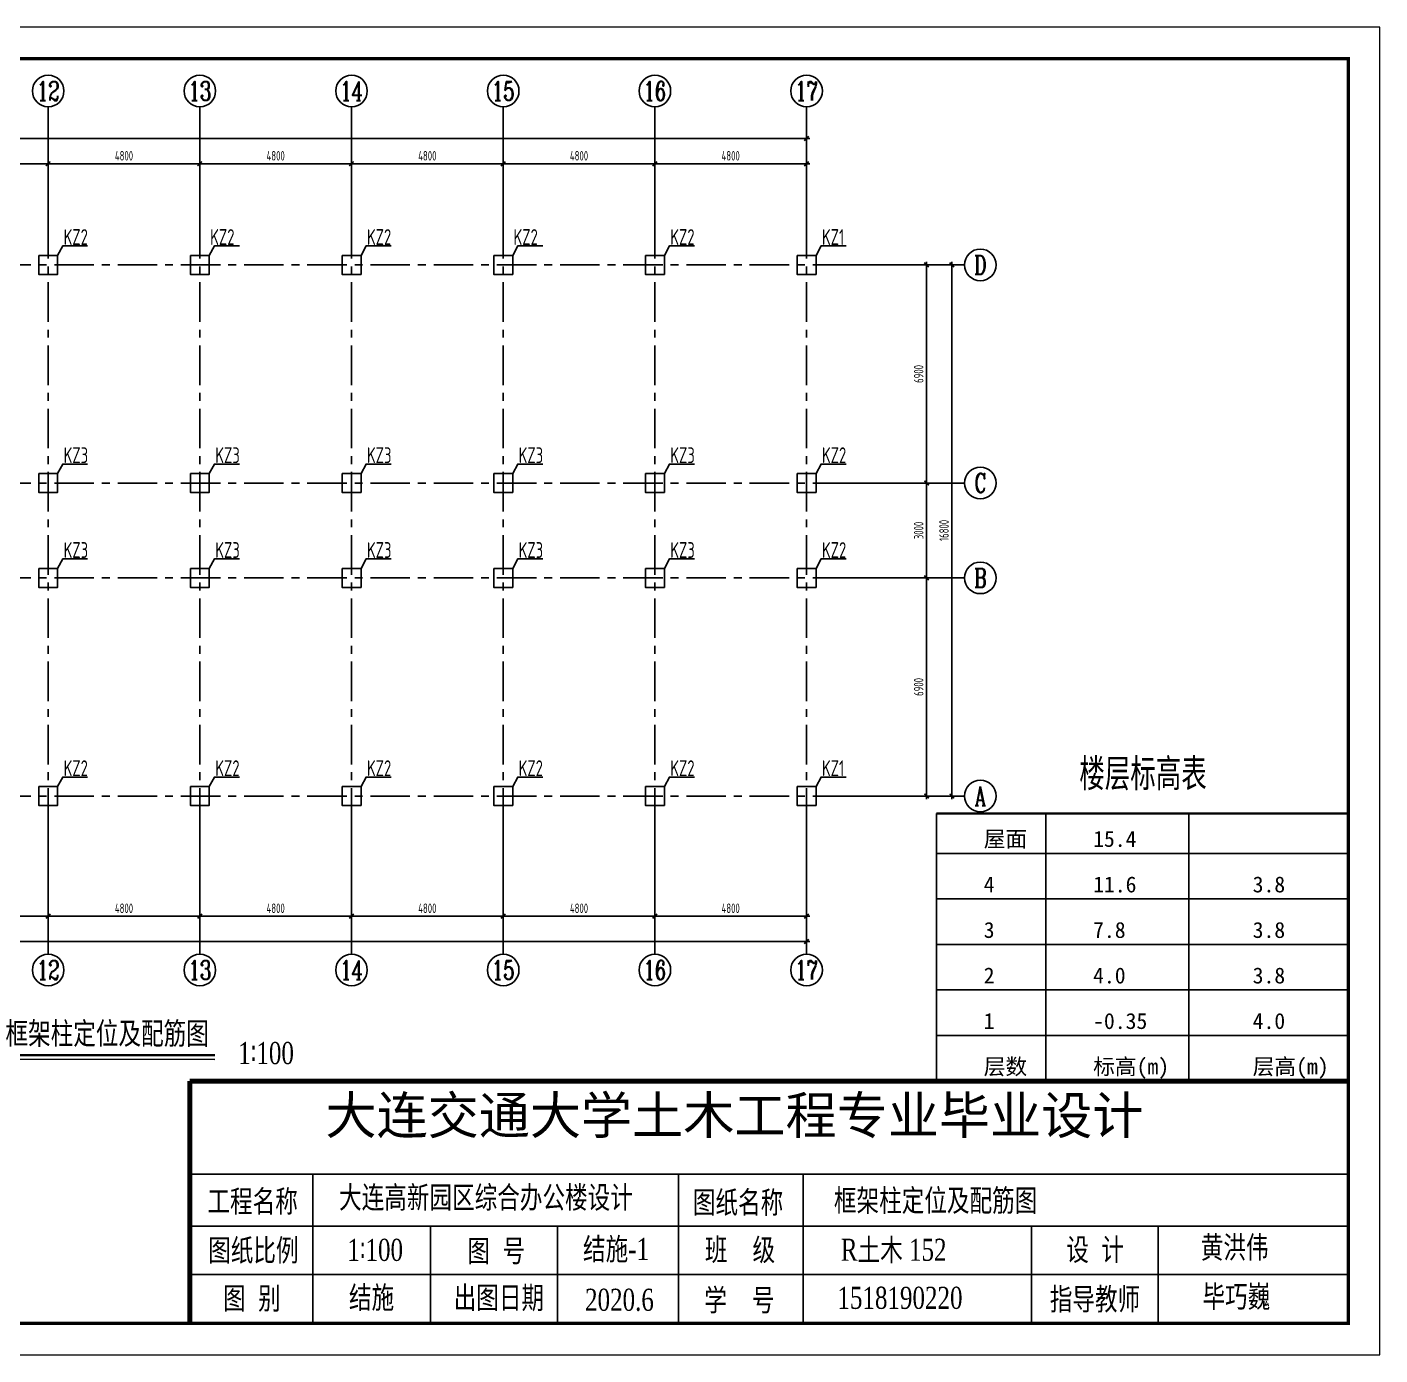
# Model space of a CAD drawing. Extents: x 50245 to 535158, y -325728 to -122983.
# Drawn here: x 111530 to 154345, y -164983 to -122983 of the extents above; entities that cross this region are included whole.
import ezdxf
from ezdxf.enums import TextEntityAlignment as Align

# ---------------------------------------------------------------- set-up
doc = ezdxf.new("R2010")
doc.units = 0
doc.header["$LTSCALE"] = 1000
doc.linetypes.add('CENTER', pattern=[2, 1.25, -0.25, 0.25, -0.25])
doc.layers.get('0').update_dxf_attribs({"linetype": 'CONTINUOUS'})
doc.layers.get('Defpoints').update_dxf_attribs({"linetype": 'CONTINUOUS'})
for name, color, linetype in [('1', 7, 'CONTINUOUS'), ('AXIS', 253, 'CENTER'), ('AXIS_DIM', 3, 'CONTINUOUS'), ('AXIS_NUM', 7, 'CONTINUOUS'), ('COLU', 7, 'CONTINUOUS'), ('COLU_TEXT_YW', 7, 'CONTINUOUS'), ('DIM_SYMB', 3, 'CONTINUOUS'), ('PUB_TEXT', 7, 'CONTINUOUS'), ('图层1', 7, 'CONTINUOUS'), ('图框', 7, 'CONTINUOUS')]:
    doc.layers.add(name, color=color, linetype=linetype)
doc.layers.add('PUB_TITLE', color=7, linetype='CONTINUOUS', lineweight=0)
doc.styles.add('_HZTXT', font='txt.shx', dxfattribs={"width": 0.8, "bigfont": 'HZTXT.shx'})
doc.styles.add('HZ', font='txt', dxfattribs={"bigfont": 'hztxt'})
doc.styles.add('TSSD_Axis', font='complex.shx', dxfattribs={"width": 0.7, "bigfont": 'hztxt.shx'})
doc.styles.add('TSSD_Dimension', font='tssdeng.shx', dxfattribs={"width": 0.7, "bigfont": 'hztxt.shx'})
doc.styles.add('TSSD_Label', font='tssdeng.shx', dxfattribs={"width": 0.7, "bigfont": 'hztxt.shx'})
doc.styles.add('图签', font='times.ttf', dxfattribs={"width": 0.75})
doc.dimstyles.new('TSSD_100_100', dxfattribs={"dimtxt": 300, "dimasz": 100, "dimexe": 100, "dimexo": 250, "dimgap": 100, "dimtad": 1, "dimdec": 0, "dimzin": 0, "dimdsep": 46, "dimtxsty": 'TSSD_Dimension', "dimblk": 'ARCHTICK', "dimblk1": 'ARCHTICK', "dimblk2": 'ARCHTICK', "dimcen": 0, "dimdle": 100, "dimclrt": 7, "dimadec": 0, "dimazin": 0, "dimtfac": 1, "dimtdec": 0, "dimtix": 1, "dimtmove": 2, "dimatfit": 3, "dimfxl": 1, "dimtolj": 1, "dimtzin": 0, "dimarcsym": 0})

# ---------------------------------------------------------------- blocks, each defined once
blk = doc.blocks.new('_ArchTick')
at = {"color": 0, "linetype": 'ByBlock', "const_width": 0.5}
blk.add_lwpolyline([(-0.71, -0.71), (0.71, 0.71)], dxfattribs=at)
blk = doc.blocks.new('*D13')
at = {"layer": 'AXIS_DIM', "color": 0, "lineweight": -2, "transparency": 16777216}
for p, q in [((107398, -148555), (107398, -151205)), ((112198, -148555), (112198, -151205)), ((107298, -151105), (112298, -151105))]:
    blk.add_line(p, q, dxfattribs=at)
at = {"layer": 'Defpoints', "color": 0, "transparency": 16777216}
for p in [(107398, -148305), (112198, -148305), (112198, -151105)]:
    blk.add_point(p, dxfattribs=at)
at = {"layer": 'AXIS_DIM', "color": 0, "lineweight": -2, "transparency": 16777216, "xscale": 100, "yscale": 100, "zscale": 100, "rotation": 180}
blk.add_blockref('_ArchTick', (107398, -151105), dxfattribs=at)
at = {"layer": 'AXIS_DIM', "color": 0, "lineweight": -2, "transparency": 16777216, "xscale": 100, "yscale": 100, "zscale": 100}
blk.add_blockref('_ArchTick', (112198, -151105), dxfattribs=at)
at = {"layer": 'AXIS_DIM', "color": 7, "transparency": 16777216, "insert": (109798, -150855), "char_height": 300, "attachment_point": 5, "style": 'TSSD_Dimension'}
blk.add_mtext('\\A1;4800', dxfattribs=at)
blk = doc.blocks.new('*D14')
at = {"layer": 'AXIS_DIM', "color": 0, "lineweight": -2, "transparency": 16777216}
for p, q in [((112198, -148555), (112198, -151205)), ((116998, -148555), (116998, -151205)), ((112098, -151105), (117098, -151105))]:
    blk.add_line(p, q, dxfattribs=at)
at = {"layer": 'Defpoints', "color": 0, "transparency": 16777216}
for p in [(112198, -148305), (116998, -148305), (116998, -151105)]:
    blk.add_point(p, dxfattribs=at)
at = {"layer": 'AXIS_DIM', "color": 0, "lineweight": -2, "transparency": 16777216, "xscale": 100, "yscale": 100, "zscale": 100, "rotation": 180}
blk.add_blockref('_ArchTick', (112198, -151105), dxfattribs=at)
at = {"layer": 'AXIS_DIM', "color": 0, "lineweight": -2, "transparency": 16777216, "xscale": 100, "yscale": 100, "zscale": 100}
blk.add_blockref('_ArchTick', (116998, -151105), dxfattribs=at)
at = {"layer": 'AXIS_DIM', "color": 7, "transparency": 16777216, "insert": (114598, -150855), "char_height": 300, "attachment_point": 5, "style": 'TSSD_Dimension'}
blk.add_mtext('\\A1;4800', dxfattribs=at)
blk = doc.blocks.new('*D15')
at = {"layer": 'AXIS_DIM', "color": 0, "lineweight": -2, "transparency": 16777216}
for p, q in [((116998, -148555), (116998, -151205)), ((121798, -148555), (121798, -151205)), ((116898, -151105), (121898, -151105))]:
    blk.add_line(p, q, dxfattribs=at)
at = {"layer": 'Defpoints', "color": 0, "transparency": 16777216}
for p in [(116998, -148305), (121798, -148305), (121798, -151105)]:
    blk.add_point(p, dxfattribs=at)
at = {"layer": 'AXIS_DIM', "color": 0, "lineweight": -2, "transparency": 16777216, "xscale": 100, "yscale": 100, "zscale": 100, "rotation": 180}
blk.add_blockref('_ArchTick', (116998, -151105), dxfattribs=at)
at = {"layer": 'AXIS_DIM', "color": 0, "lineweight": -2, "transparency": 16777216, "xscale": 100, "yscale": 100, "zscale": 100}
blk.add_blockref('_ArchTick', (121798, -151105), dxfattribs=at)
at = {"layer": 'AXIS_DIM', "color": 7, "transparency": 16777216, "insert": (119398, -150855), "char_height": 300, "attachment_point": 5, "style": 'TSSD_Dimension'}
blk.add_mtext('\\A1;4800', dxfattribs=at)
blk = doc.blocks.new('*D16')
at = {"layer": 'AXIS_DIM', "color": 0, "lineweight": -2, "transparency": 16777216}
for p, q in [((121798, -148555), (121798, -151205)), ((126598, -148555), (126598, -151205)), ((121698, -151105), (126698, -151105))]:
    blk.add_line(p, q, dxfattribs=at)
at = {"layer": 'Defpoints', "color": 0, "transparency": 16777216}
for p in [(121798, -148305), (126598, -148305), (126598, -151105)]:
    blk.add_point(p, dxfattribs=at)
at = {"layer": 'AXIS_DIM', "color": 0, "lineweight": -2, "transparency": 16777216, "xscale": 100, "yscale": 100, "zscale": 100, "rotation": 180}
blk.add_blockref('_ArchTick', (121798, -151105), dxfattribs=at)
at = {"layer": 'AXIS_DIM', "color": 0, "lineweight": -2, "transparency": 16777216, "xscale": 100, "yscale": 100, "zscale": 100}
blk.add_blockref('_ArchTick', (126598, -151105), dxfattribs=at)
at = {"layer": 'AXIS_DIM', "color": 7, "transparency": 16777216, "insert": (124198, -150855), "char_height": 300, "attachment_point": 5, "style": 'TSSD_Dimension'}
blk.add_mtext('\\A1;4800', dxfattribs=at)
blk = doc.blocks.new('*D17')
at = {"layer": 'AXIS_DIM', "color": 0, "lineweight": -2, "transparency": 16777216}
for p, q in [((126598, -148555), (126598, -151205)), ((131398, -148555), (131398, -151205)), ((126498, -151105), (131498, -151105))]:
    blk.add_line(p, q, dxfattribs=at)
at = {"layer": 'Defpoints', "color": 0, "transparency": 16777216}
for p in [(126598, -148305), (131398, -148305), (131398, -151105)]:
    blk.add_point(p, dxfattribs=at)
at = {"layer": 'AXIS_DIM', "color": 0, "lineweight": -2, "transparency": 16777216, "xscale": 100, "yscale": 100, "zscale": 100, "rotation": 180}
blk.add_blockref('_ArchTick', (126598, -151105), dxfattribs=at)
at = {"layer": 'AXIS_DIM', "color": 0, "lineweight": -2, "transparency": 16777216, "xscale": 100, "yscale": 100, "zscale": 100}
blk.add_blockref('_ArchTick', (131398, -151105), dxfattribs=at)
at = {"layer": 'AXIS_DIM', "color": 7, "transparency": 16777216, "insert": (128998, -150855), "char_height": 300, "attachment_point": 5, "style": 'TSSD_Dimension'}
blk.add_mtext('\\A1;4800', dxfattribs=at)
blk = doc.blocks.new('*D18')
at = {"layer": 'AXIS_DIM', "color": 0, "lineweight": -2, "transparency": 16777216}
for p, q in [((131398, -148555), (131398, -151205)), ((136198, -148555), (136198, -151205)), ((131298, -151105), (136298, -151105))]:
    blk.add_line(p, q, dxfattribs=at)
at = {"layer": 'Defpoints', "color": 0, "transparency": 16777216}
for p in [(131398, -148305), (136198, -148305), (136198, -151105)]:
    blk.add_point(p, dxfattribs=at)
at = {"layer": 'AXIS_DIM', "color": 0, "lineweight": -2, "transparency": 16777216, "xscale": 100, "yscale": 100, "zscale": 100, "rotation": 180}
blk.add_blockref('_ArchTick', (131398, -151105), dxfattribs=at)
at = {"layer": 'AXIS_DIM', "color": 0, "lineweight": -2, "transparency": 16777216, "xscale": 100, "yscale": 100, "zscale": 100}
blk.add_blockref('_ArchTick', (136198, -151105), dxfattribs=at)
at = {"layer": 'AXIS_DIM', "color": 7, "transparency": 16777216, "insert": (133798, -150855), "char_height": 300, "attachment_point": 5, "style": 'TSSD_Dimension'}
blk.add_mtext('\\A1;4800', dxfattribs=at)
blk = doc.blocks.new('*D19')
at = {"layer": 'AXIS_DIM', "color": 0, "lineweight": -2, "transparency": 16777216}
for p, q in [((59398, -148555), (59398, -152005)), ((136198, -148555), (136198, -152005)), ((59298, -151905), (136298, -151905))]:
    blk.add_line(p, q, dxfattribs=at)
at = {"layer": 'Defpoints', "color": 0, "transparency": 16777216}
for p in [(59398, -148305), (136198, -148305), (136198, -151905)]:
    blk.add_point(p, dxfattribs=at)
at = {"layer": 'AXIS_DIM', "color": 0, "lineweight": -2, "transparency": 16777216, "xscale": 100, "yscale": 100, "zscale": 100, "rotation": 180}
blk.add_blockref('_ArchTick', (59398, -151905), dxfattribs=at)
at = {"layer": 'AXIS_DIM', "color": 0, "lineweight": -2, "transparency": 16777216, "xscale": 100, "yscale": 100, "zscale": 100}
blk.add_blockref('_ArchTick', (136198, -151905), dxfattribs=at)
at = {"layer": 'AXIS_DIM', "color": 7, "transparency": 16777216, "insert": (97798, -151655), "char_height": 300, "attachment_point": 5, "style": 'TSSD_Dimension'}
blk.add_mtext('\\A1;76800', dxfattribs=at)
blk = doc.blocks.new('ts_axno')
at = {"color": 0, "linetype": 'ByBlock', "lineweight": -2}
blk.add_circle((0, 0), 0.5, dxfattribs=at)
at = {"color": 0, "linetype": 'ByBlock', "lineweight": -2, "style": 'TSSD_Axis', "width": 0.7}
blk.add_attdef('A', text='', height=0.6, dxfattribs=at).set_placement((0, 0), align=Align.MIDDLE_CENTER)
blk = doc.blocks.new('*D35')
at = {"layer": 'AXIS_DIM', "color": 0, "lineweight": -2, "transparency": 16777216}
for p, q in [((107298, -127305), (112298, -127305)), ((107398, -129255), (107398, -127205)), ((112198, -129255), (112198, -127205))]:
    blk.add_line(p, q, dxfattribs=at)
at = {"layer": 'Defpoints', "color": 0, "transparency": 16777216}
for p in [(112198, -127305), (107398, -129505), (112198, -129505)]:
    blk.add_point(p, dxfattribs=at)
at = {"layer": 'AXIS_DIM', "color": 0, "lineweight": -2, "transparency": 16777216, "xscale": 100, "yscale": 100, "zscale": 100, "rotation": 180}
blk.add_blockref('_ArchTick', (107398, -127305), dxfattribs=at)
at = {"layer": 'AXIS_DIM', "color": 0, "lineweight": -2, "transparency": 16777216, "xscale": 100, "yscale": 100, "zscale": 100}
blk.add_blockref('_ArchTick', (112198, -127305), dxfattribs=at)
at = {"layer": 'AXIS_DIM', "color": 7, "transparency": 16777216, "insert": (109798, -127055), "char_height": 300, "attachment_point": 5, "style": 'TSSD_Dimension'}
blk.add_mtext('\\A1;4800', dxfattribs=at)
blk = doc.blocks.new('*D36')
at = {"layer": 'AXIS_DIM', "color": 0, "lineweight": -2, "transparency": 16777216}
for p, q in [((112098, -127305), (117098, -127305)), ((112198, -129255), (112198, -127205)), ((116998, -129255), (116998, -127205))]:
    blk.add_line(p, q, dxfattribs=at)
at = {"layer": 'Defpoints', "color": 0, "transparency": 16777216}
for p in [(116998, -127305), (112198, -129505), (116998, -129505)]:
    blk.add_point(p, dxfattribs=at)
at = {"layer": 'AXIS_DIM', "color": 0, "lineweight": -2, "transparency": 16777216, "xscale": 100, "yscale": 100, "zscale": 100, "rotation": 180}
blk.add_blockref('_ArchTick', (112198, -127305), dxfattribs=at)
at = {"layer": 'AXIS_DIM', "color": 0, "lineweight": -2, "transparency": 16777216, "xscale": 100, "yscale": 100, "zscale": 100}
blk.add_blockref('_ArchTick', (116998, -127305), dxfattribs=at)
at = {"layer": 'AXIS_DIM', "color": 7, "transparency": 16777216, "insert": (114598, -127055), "char_height": 300, "attachment_point": 5, "style": 'TSSD_Dimension'}
blk.add_mtext('\\A1;4800', dxfattribs=at)
blk = doc.blocks.new('*D37')
at = {"layer": 'AXIS_DIM', "color": 0, "lineweight": -2, "transparency": 16777216}
for p, q in [((116898, -127305), (121898, -127305)), ((116998, -129255), (116998, -127205)), ((121798, -129255), (121798, -127205))]:
    blk.add_line(p, q, dxfattribs=at)
at = {"layer": 'Defpoints', "color": 0, "transparency": 16777216}
for p in [(121798, -127305), (116998, -129505), (121798, -129505)]:
    blk.add_point(p, dxfattribs=at)
at = {"layer": 'AXIS_DIM', "color": 0, "lineweight": -2, "transparency": 16777216, "xscale": 100, "yscale": 100, "zscale": 100, "rotation": 180}
blk.add_blockref('_ArchTick', (116998, -127305), dxfattribs=at)
at = {"layer": 'AXIS_DIM', "color": 0, "lineweight": -2, "transparency": 16777216, "xscale": 100, "yscale": 100, "zscale": 100}
blk.add_blockref('_ArchTick', (121798, -127305), dxfattribs=at)
at = {"layer": 'AXIS_DIM', "color": 7, "transparency": 16777216, "insert": (119398, -127055), "char_height": 300, "attachment_point": 5, "style": 'TSSD_Dimension'}
blk.add_mtext('\\A1;4800', dxfattribs=at)
blk = doc.blocks.new('*D38')
at = {"layer": 'AXIS_DIM', "color": 0, "lineweight": -2, "transparency": 16777216}
for p, q in [((121698, -127305), (126698, -127305)), ((121798, -129255), (121798, -127205)), ((126598, -129255), (126598, -127205))]:
    blk.add_line(p, q, dxfattribs=at)
at = {"layer": 'Defpoints', "color": 0, "transparency": 16777216}
for p in [(126598, -127305), (121798, -129505), (126598, -129505)]:
    blk.add_point(p, dxfattribs=at)
at = {"layer": 'AXIS_DIM', "color": 0, "lineweight": -2, "transparency": 16777216, "xscale": 100, "yscale": 100, "zscale": 100, "rotation": 180}
blk.add_blockref('_ArchTick', (121798, -127305), dxfattribs=at)
at = {"layer": 'AXIS_DIM', "color": 0, "lineweight": -2, "transparency": 16777216, "xscale": 100, "yscale": 100, "zscale": 100}
blk.add_blockref('_ArchTick', (126598, -127305), dxfattribs=at)
at = {"layer": 'AXIS_DIM', "color": 7, "transparency": 16777216, "insert": (124198, -127055), "char_height": 300, "attachment_point": 5, "style": 'TSSD_Dimension'}
blk.add_mtext('\\A1;4800', dxfattribs=at)
blk = doc.blocks.new('*D39')
at = {"layer": 'AXIS_DIM', "color": 0, "lineweight": -2, "transparency": 16777216}
for p, q in [((126498, -127305), (131498, -127305)), ((126598, -129255), (126598, -127205)), ((131398, -129255), (131398, -127205))]:
    blk.add_line(p, q, dxfattribs=at)
at = {"layer": 'Defpoints', "color": 0, "transparency": 16777216}
for p in [(131398, -127305), (126598, -129505), (131398, -129505)]:
    blk.add_point(p, dxfattribs=at)
at = {"layer": 'AXIS_DIM', "color": 0, "lineweight": -2, "transparency": 16777216, "xscale": 100, "yscale": 100, "zscale": 100, "rotation": 180}
blk.add_blockref('_ArchTick', (126598, -127305), dxfattribs=at)
at = {"layer": 'AXIS_DIM', "color": 0, "lineweight": -2, "transparency": 16777216, "xscale": 100, "yscale": 100, "zscale": 100}
blk.add_blockref('_ArchTick', (131398, -127305), dxfattribs=at)
at = {"layer": 'AXIS_DIM', "color": 7, "transparency": 16777216, "insert": (128998, -127055), "char_height": 300, "attachment_point": 5, "style": 'TSSD_Dimension'}
blk.add_mtext('\\A1;4800', dxfattribs=at)
blk = doc.blocks.new('*D40')
at = {"layer": 'AXIS_DIM', "color": 0, "lineweight": -2, "transparency": 16777216}
for p, q in [((131298, -127305), (136298, -127305)), ((131398, -129255), (131398, -127205)), ((136198, -129255), (136198, -127205))]:
    blk.add_line(p, q, dxfattribs=at)
at = {"layer": 'Defpoints', "color": 0, "transparency": 16777216}
for p in [(136198, -127305), (131398, -129505), (136198, -129505)]:
    blk.add_point(p, dxfattribs=at)
at = {"layer": 'AXIS_DIM', "color": 0, "lineweight": -2, "transparency": 16777216, "xscale": 100, "yscale": 100, "zscale": 100, "rotation": 180}
blk.add_blockref('_ArchTick', (131398, -127305), dxfattribs=at)
at = {"layer": 'AXIS_DIM', "color": 0, "lineweight": -2, "transparency": 16777216, "xscale": 100, "yscale": 100, "zscale": 100}
blk.add_blockref('_ArchTick', (136198, -127305), dxfattribs=at)
at = {"layer": 'AXIS_DIM', "color": 7, "transparency": 16777216, "insert": (133798, -127055), "char_height": 300, "attachment_point": 5, "style": 'TSSD_Dimension'}
blk.add_mtext('\\A1;4800', dxfattribs=at)
blk = doc.blocks.new('*D41')
at = {"layer": 'AXIS_DIM', "color": 0, "lineweight": -2, "transparency": 16777216}
for p, q in [((59298, -126505), (136298, -126505)), ((59398, -129255), (59398, -126405)), ((136198, -129255), (136198, -126405))]:
    blk.add_line(p, q, dxfattribs=at)
at = {"layer": 'Defpoints', "color": 0, "transparency": 16777216}
for p in [(136198, -126505), (59398, -129505), (136198, -129505)]:
    blk.add_point(p, dxfattribs=at)
at = {"layer": 'AXIS_DIM', "color": 0, "lineweight": -2, "transparency": 16777216, "xscale": 100, "yscale": 100, "zscale": 100, "rotation": 180}
blk.add_blockref('_ArchTick', (59398, -126505), dxfattribs=at)
at = {"layer": 'AXIS_DIM', "color": 0, "lineweight": -2, "transparency": 16777216, "xscale": 100, "yscale": 100, "zscale": 100}
blk.add_blockref('_ArchTick', (136198, -126505), dxfattribs=at)
at = {"layer": 'AXIS_DIM', "color": 7, "transparency": 16777216, "insert": (97798, -126255), "char_height": 300, "attachment_point": 5, "style": 'TSSD_Dimension'}
blk.add_mtext('\\A1;76800', dxfattribs=at)
blk = doc.blocks.new('*D42')
at = {"layer": 'AXIS_DIM', "color": 0, "lineweight": -2, "transparency": 16777216}
for p, q in [((137448, -140405), (140098, -140405)), ((139998, -147405), (139998, -140305)), ((137448, -147305), (140098, -147305))]:
    blk.add_line(p, q, dxfattribs=at)
at = {"layer": 'Defpoints', "color": 0, "transparency": 16777216}
for p in [(137198, -140405), (139998, -140405), (137198, -147305)]:
    blk.add_point(p, dxfattribs=at)
at = {"layer": 'AXIS_DIM', "color": 0, "lineweight": -2, "transparency": 16777216, "xscale": 100, "yscale": 100, "zscale": 100}
for p, rotation in [((139998, -140405), 90), ((139998, -147305), 270)]:
    blk.add_blockref('_ArchTick', p, dxfattribs=dict(at, rotation=rotation))
at = {"layer": 'AXIS_DIM', "color": 7, "transparency": 16777216, "insert": (139748, -143855), "char_height": 300, "attachment_point": 5, "rotation": 90, "style": 'TSSD_Dimension'}
blk.add_mtext('\\A1;6900', dxfattribs=at)
blk = doc.blocks.new('*D43')
at = {"layer": 'AXIS_DIM', "color": 0, "lineweight": -2, "transparency": 16777216}
for p, q in [((137448, -137405), (140098, -137405)), ((139998, -140505), (139998, -137305)), ((137448, -140405), (140098, -140405))]:
    blk.add_line(p, q, dxfattribs=at)
at = {"layer": 'Defpoints', "color": 0, "transparency": 16777216}
for p in [(137198, -137405), (139998, -137405), (137198, -140405)]:
    blk.add_point(p, dxfattribs=at)
at = {"layer": 'AXIS_DIM', "color": 0, "lineweight": -2, "transparency": 16777216, "xscale": 100, "yscale": 100, "zscale": 100}
for p, rotation in [((139998, -137405), 90), ((139998, -140405), 270)]:
    blk.add_blockref('_ArchTick', p, dxfattribs=dict(at, rotation=rotation))
at = {"layer": 'AXIS_DIM', "color": 7, "transparency": 16777216, "insert": (139748, -138905), "char_height": 300, "attachment_point": 5, "rotation": 90, "style": 'TSSD_Dimension'}
blk.add_mtext('\\A1;3000', dxfattribs=at)
blk = doc.blocks.new('*D44')
at = {"layer": 'AXIS_DIM', "color": 0, "lineweight": -2, "transparency": 16777216}
for p, q in [((137448, -130505), (140098, -130505)), ((139998, -137505), (139998, -130405)), ((137448, -137405), (140098, -137405))]:
    blk.add_line(p, q, dxfattribs=at)
at = {"layer": 'Defpoints', "color": 0, "transparency": 16777216}
for p in [(137198, -130505), (139998, -130505), (137198, -137405)]:
    blk.add_point(p, dxfattribs=at)
at = {"layer": 'AXIS_DIM', "color": 0, "lineweight": -2, "transparency": 16777216, "xscale": 100, "yscale": 100, "zscale": 100}
for p, rotation in [((139998, -130505), 90), ((139998, -137405), 270)]:
    blk.add_blockref('_ArchTick', p, dxfattribs=dict(at, rotation=rotation))
at = {"layer": 'AXIS_DIM', "color": 7, "transparency": 16777216, "insert": (139748, -133955), "char_height": 300, "attachment_point": 5, "rotation": 90, "style": 'TSSD_Dimension'}
blk.add_mtext('\\A1;6900', dxfattribs=at)
blk = doc.blocks.new('*D45')
at = {"layer": 'AXIS_DIM', "color": 0, "lineweight": -2, "transparency": 16777216}
for p, q in [((137448, -130505), (140898, -130505)), ((140798, -147405), (140798, -130405)), ((137448, -147305), (140898, -147305))]:
    blk.add_line(p, q, dxfattribs=at)
at = {"layer": 'Defpoints', "color": 0, "transparency": 16777216}
for p in [(137198, -130505), (140798, -130505), (137198, -147305)]:
    blk.add_point(p, dxfattribs=at)
at = {"layer": 'AXIS_DIM', "color": 0, "lineweight": -2, "transparency": 16777216, "xscale": 100, "yscale": 100, "zscale": 100}
for p, rotation in [((140798, -130505), 90), ((140798, -147305), 270)]:
    blk.add_blockref('_ArchTick', p, dxfattribs=dict(at, rotation=rotation))
at = {"layer": 'AXIS_DIM', "color": 7, "transparency": 16777216, "insert": (140548, -138905), "char_height": 300, "attachment_point": 5, "rotation": 90, "style": 'TSSD_Dimension'}
blk.add_mtext('\\A1;16800', dxfattribs=at)

msp = doc.modelspace()

# ---------------------------------------------------------------- linework, layer by layer
for p, q in [((112498.4, -130204.6), (112658.6, -129904)), ((112658.6, -129904), (113448.1, -129904)), ((117298.4, -130204.6), (117458.6, -129904)), ((117458.6, -129904), (118248.1, -129904)), ((122098.4, -130204.6), (122258.6, -129904)), ((122258.6, -129904), (123048.1, -129904)), ((126898.4, -130204.6), (127058.6, -129904)), ((127058.6, -129904), (127848.1, -129904)), ((131698.4, -130204.6), (131858.6, -129904)), ((131858.6, -129904), (132648.1, -129904)), ((136498.4, -130204.6), (136658.6, -129904)), ((136658.6, -129904), (137448.1, -129904)), ((112498.4, -137104.6), (112658.6, -136804)), ((112658.6, -136804), (113448.1, -136804)), ((117298.4, -137104.6), (117458.6, -136804)), ((117458.6, -136804), (118248.1, -136804)), ((122098.4, -137104.6), (122258.6, -136804)), ((122258.6, -136804), (123048.1, -136804)), ((126898.4, -137104.6), (127058.6, -136804)), ((127058.6, -136804), (127848.1, -136804)), ((131698.4, -137104.6), (131858.6, -136804)), ((131858.6, -136804), (132648.1, -136804)), ((136498.4, -137104.6), (136658.6, -136804)), ((136658.6, -136804), (137448.1, -136804)), ((112498.4, -140104.6), (112658.6, -139804)), ((112658.6, -139804), (113448.1, -139804)), ((117298.4, -140104.6), (117458.6, -139804)), ((117458.6, -139804), (118248.1, -139804)), ((122098.4, -140104.6), (122258.6, -139804)), ((122258.6, -139804), (123048.1, -139804)), ((126898.4, -140104.6), (127058.6, -139804)), ((127058.6, -139804), (127848.1, -139804)), ((131698.4, -140104.6), (131858.6, -139804)), ((131858.6, -139804), (132648.1, -139804)), ((136498.4, -140104.6), (136658.6, -139804)), ((136658.6, -139804), (137448.1, -139804)), ((112498.4, -147004.6), (112658.6, -146704)), ((112658.6, -146704), (113448.1, -146704)), ((117298.4, -147004.6), (117458.6, -146704)), ((117458.6, -146704), (118248.1, -146704)), ((122098.4, -147004.6), (122258.6, -146704)), ((122258.6, -146704), (123048.1, -146704)), ((126898.4, -147004.6), (127058.6, -146704)), ((127058.6, -146704), (127848.1, -146704)), ((131698.4, -147004.6), (131858.6, -146704)), ((131858.6, -146704), (132648.1, -146704)), ((136498.4, -147004.6), (136658.6, -146704)), ((136658.6, -146704), (137448.1, -146704))]:
    msp.add_line(p, q)
at = {"color": 7, "lineweight": -3}
for p, q in [((116677.7, -159263.2), (153345.1, -159263.2)), ((120577.2, -163983.4), (120577.2, -159263.2)), ((132149.1, -159263.2), (132149.1, -163983.4)), ((136094.7, -163983.4), (136094.7, -159263.2)), ((116677.7, -160908.6), (153345.1, -160908.6)), ((124303, -160908.6), (124303, -163983.4)), ((128314.4, -160908.6), (128314.4, -163983.4)), ((143317.9, -160908.6), (143317.9, -163983.4)), ((147329.2, -160908.6), (147329.2, -163983.4)), ((116677.7, -162440.4), (153345.1, -162440.4))]:
    msp.add_line(p, q, dxfattribs=at)
at = {"color": 3}
for points in [[(112498.4, -130204.6), (112658.6, -129904), (113448.1, -129904)], [(117298.4, -130204.6), (117458.6, -129904), (118248.1, -129904)], [(122098.4, -130204.6), (122258.6, -129904), (123048.1, -129904)], [(126898.4, -130204.6), (127058.6, -129904), (127848.1, -129904)], [(131698.4, -130204.6), (131858.6, -129904), (132648.1, -129904)], [(136498.4, -130204.6), (136658.6, -129904), (137448.1, -129904)], [(112498.4, -137104.6), (112658.6, -136804), (113448.1, -136804)], [(117298.4, -137104.6), (117458.6, -136804), (118248.1, -136804)], [(122098.4, -137104.6), (122258.6, -136804), (123048.1, -136804)], [(126898.4, -137104.6), (127058.6, -136804), (127848.1, -136804)], [(131698.4, -137104.6), (131858.6, -136804), (132648.1, -136804)], [(136498.4, -137104.6), (136658.6, -136804), (137448.1, -136804)], [(112498.4, -140104.6), (112658.6, -139804), (113448.1, -139804)], [(117298.4, -140104.6), (117458.6, -139804), (118248.1, -139804)], [(122098.4, -140104.6), (122258.6, -139804), (123048.1, -139804)], [(126898.4, -140104.6), (127058.6, -139804), (127848.1, -139804)], [(131698.4, -140104.6), (131858.6, -139804), (132648.1, -139804)], [(136498.4, -140104.6), (136658.6, -139804), (137448.1, -139804)], [(112498.4, -147004.6), (112658.6, -146704), (113448.1, -146704)], [(117298.4, -147004.6), (117458.6, -146704), (118248.1, -146704)], [(122098.4, -147004.6), (122258.6, -146704), (123048.1, -146704)], [(126898.4, -147004.6), (127058.6, -146704), (127848.1, -146704)], [(131698.4, -147004.6), (131858.6, -146704), (132648.1, -146704)], [(136498.4, -147004.6), (136658.6, -146704), (137448.1, -146704)]]:
    msp.add_lwpolyline(points, dxfattribs=at)
at = {"color": 7, "lineweight": -3, "const_width": 158.1}
for points in [[(116677.7, -156319.4), (153345.1, -156319.4)], [(116677.7, -156319.4), (116677.7, -163983.4)]]:
    msp.add_lwpolyline(points, dxfattribs=at)
at = {"layer": '1', "const_width": 72}
msp.add_lwpolyline([(140310.8, -147862), (153344.2, -147862)], dxfattribs=at)
at = {"layer": 'AXIS'}
for p, q in [((112198.4, -148304.6), (112198.4, -129504.6)), ((116998.4, -148304.6), (116998.4, -129504.6)), ((121798.4, -148304.6), (121798.4, -129504.6)), ((126598.4, -148304.6), (126598.4, -129504.6)), ((131398.4, -148304.6), (131398.4, -129504.6)), ((136198.4, -148304.6), (136198.4, -129504.6)), ((58398.4, -130504.6), (137198.4, -130504.6)), ((58398.4, -137404.6), (137198.4, -137404.6)), ((58398.4, -137404.6), (137198.4, -137404.6)), ((58398.4, -140404.6), (137198.4, -140404.6)), ((58398.4, -140404.6), (137198.4, -140404.6)), ((58398.4, -147304.6), (137198.4, -147304.6)), ((58398.4, -147304.6), (137198.4, -147304.6))]:
    msp.add_line(p, q, dxfattribs=at)
at = {"layer": 'AXIS_NUM'}
for p, q in [((112198.4, -129504.6), (112198.4, -125504.6)), ((116998.4, -129504.6), (116998.4, -125504.6)), ((121798.4, -129504.6), (121798.4, -125504.6)), ((126598.4, -129504.6), (126598.4, -125504.6)), ((131398.4, -129504.6), (131398.4, -125504.6)), ((136198.4, -129504.6), (136198.4, -125504.6)), ((137198.4, -130504.6), (141198.4, -130504.6)), ((137198.4, -137404.6), (141198.4, -137404.6)), ((137198.4, -140404.6), (141198.4, -140404.6)), ((137198.4, -147304.6), (141198.4, -147304.6)), ((112198.4, -148304.6), (112198.4, -152304.6)), ((116998.4, -148304.6), (116998.4, -152304.6)), ((121798.4, -148304.6), (121798.4, -152304.6)), ((126598.4, -148304.6), (126598.4, -152304.6)), ((131398.4, -148304.6), (131398.4, -152304.6)), ((136198.4, -148304.6), (136198.4, -152304.6))]:
    msp.add_line(p, q, dxfattribs=at)
at = {"layer": 'COLU'}
for points in [[(111898.4, -130204.6), (112498.4, -130204.6), (112498.4, -130804.6), (111898.4, -130804.6)], [(116698.4, -130204.6), (117298.4, -130204.6), (117298.4, -130804.6), (116698.4, -130804.6)], [(121498.4, -130204.6), (122098.4, -130204.6), (122098.4, -130804.6), (121498.4, -130804.6)], [(126298.4, -130204.6), (126898.4, -130204.6), (126898.4, -130804.6), (126298.4, -130804.6)], [(126298.4, -130204.6), (126898.4, -130204.6), (126898.4, -130804.6), (126298.4, -130804.6)], [(131098.4, -130204.6), (131698.4, -130204.6), (131698.4, -130804.6), (131098.4, -130804.6)], [(131098.4, -130204.6), (131698.4, -130204.6), (131698.4, -130804.6), (131098.4, -130804.6)], [(135898.4, -130204.6), (136498.4, -130204.6), (136498.4, -130804.6), (135898.4, -130804.6)], [(135898.4, -130204.6), (136498.4, -130204.6), (136498.4, -130804.6), (135898.4, -130804.6)], [(111898.4, -137104.6), (112498.4, -137104.6), (112498.4, -137704.6), (111898.4, -137704.6)], [(111898.4, -137104.6), (112498.4, -137104.6), (112498.4, -137704.6), (111898.4, -137704.6)], [(116698.4, -137104.6), (117298.4, -137104.6), (117298.4, -137704.6), (116698.4, -137704.6)], [(116698.4, -137104.6), (117298.4, -137104.6), (117298.4, -137704.6), (116698.4, -137704.6)], [(121498.4, -137104.6), (122098.4, -137104.6), (122098.4, -137704.6), (121498.4, -137704.6)], [(121498.4, -137104.6), (122098.4, -137104.6), (122098.4, -137704.6), (121498.4, -137704.6)], [(126298.4, -137104.6), (126898.4, -137104.6), (126898.4, -137704.6), (126298.4, -137704.6)], [(126298.4, -137104.6), (126898.4, -137104.6), (126898.4, -137704.6), (126298.4, -137704.6)], [(126298.4, -137104.6), (126898.4, -137104.6), (126898.4, -137704.6), (126298.4, -137704.6)], [(131098.4, -137104.6), (131698.4, -137104.6), (131698.4, -137704.6), (131098.4, -137704.6)], [(131098.4, -137104.6), (131698.4, -137104.6), (131698.4, -137704.6), (131098.4, -137704.6)], [(131098.4, -137104.6), (131698.4, -137104.6), (131698.4, -137704.6), (131098.4, -137704.6)], [(135898.4, -137104.6), (136498.4, -137104.6), (136498.4, -137704.6), (135898.4, -137704.6)], [(135898.4, -137104.6), (136498.4, -137104.6), (136498.4, -137704.6), (135898.4, -137704.6)], [(135898.4, -137104.6), (136498.4, -137104.6), (136498.4, -137704.6), (135898.4, -137704.6)], [(111898.4, -140104.6), (112498.4, -140104.6), (112498.4, -140704.6), (111898.4, -140704.6)], [(111898.4, -140104.6), (112498.4, -140104.6), (112498.4, -140704.6), (111898.4, -140704.6)], [(116698.4, -140104.6), (117298.4, -140104.6), (117298.4, -140704.6), (116698.4, -140704.6)], [(116698.4, -140104.6), (117298.4, -140104.6), (117298.4, -140704.6), (116698.4, -140704.6)], [(121498.4, -140104.6), (122098.4, -140104.6), (122098.4, -140704.6), (121498.4, -140704.6)], [(121498.4, -140104.6), (122098.4, -140104.6), (122098.4, -140704.6), (121498.4, -140704.6)], [(126298.4, -140104.6), (126898.4, -140104.6), (126898.4, -140704.6), (126298.4, -140704.6)], [(126298.4, -140104.6), (126898.4, -140104.6), (126898.4, -140704.6), (126298.4, -140704.6)], [(126298.4, -140104.6), (126898.4, -140104.6), (126898.4, -140704.6), (126298.4, -140704.6)], [(131098.4, -140104.6), (131698.4, -140104.6), (131698.4, -140704.6), (131098.4, -140704.6)], [(131098.4, -140104.6), (131698.4, -140104.6), (131698.4, -140704.6), (131098.4, -140704.6)], [(131098.4, -140104.6), (131698.4, -140104.6), (131698.4, -140704.6), (131098.4, -140704.6)], [(135898.4, -140104.6), (136498.4, -140104.6), (136498.4, -140704.6), (135898.4, -140704.6)], [(135898.4, -140104.6), (136498.4, -140104.6), (136498.4, -140704.6), (135898.4, -140704.6)], [(135898.4, -140104.6), (136498.4, -140104.6), (136498.4, -140704.6), (135898.4, -140704.6)], [(111898.4, -147004.6), (112498.4, -147004.6), (112498.4, -147604.6), (111898.4, -147604.6)], [(111898.4, -147004.6), (112498.4, -147004.6), (112498.4, -147604.6), (111898.4, -147604.6)], [(116698.4, -147004.6), (117298.4, -147004.6), (117298.4, -147604.6), (116698.4, -147604.6)], [(116698.4, -147004.6), (117298.4, -147004.6), (117298.4, -147604.6), (116698.4, -147604.6)], [(121498.4, -147004.6), (122098.4, -147004.6), (122098.4, -147604.6), (121498.4, -147604.6)], [(121498.4, -147004.6), (122098.4, -147004.6), (122098.4, -147604.6), (121498.4, -147604.6)], [(126298.4, -147004.6), (126898.4, -147004.6), (126898.4, -147604.6), (126298.4, -147604.6)], [(126298.4, -147004.6), (126898.4, -147004.6), (126898.4, -147604.6), (126298.4, -147604.6)], [(126298.4, -147004.6), (126898.4, -147004.6), (126898.4, -147604.6), (126298.4, -147604.6)], [(131098.4, -147004.6), (131698.4, -147004.6), (131698.4, -147604.6), (131098.4, -147604.6)], [(131098.4, -147004.6), (131698.4, -147004.6), (131698.4, -147604.6), (131098.4, -147604.6)], [(131098.4, -147004.6), (131698.4, -147004.6), (131698.4, -147604.6), (131098.4, -147604.6)], [(135898.4, -147004.6), (136498.4, -147004.6), (136498.4, -147604.6), (135898.4, -147604.6)], [(135898.4, -147004.6), (136498.4, -147004.6), (136498.4, -147604.6), (135898.4, -147604.6)], [(135898.4, -147004.6), (136498.4, -147004.6), (136498.4, -147604.6), (135898.4, -147604.6)]]:
    msp.add_lwpolyline(points, close=True, dxfattribs=at)
at = {"layer": 'DIM_SYMB', "const_width": 70}
msp.add_lwpolyline([(110565.5, -155498.6), (117476.7, -155499.7)], dxfattribs=at)
at = {"layer": 'DIM_SYMB'}
msp.add_lwpolyline([(110555.3, -155630), (117476.7, -155639.7)], dxfattribs=at)
at = {"layer": 'PUB_TEXT'}
msp.add_line((153345.1, -163983.4), (153345.1, -158983.4), dxfattribs=at)
at = {"layer": 'PUB_TITLE'}
msp.add_lwpolyline([(50245.1, -164983.4), (154345.1, -164983.4), (154345.1, -122983.4), (50245.1, -122983.4)], close=True, dxfattribs=at)
at = {"layer": 'PUB_TITLE', "const_width": 100}
msp.add_lwpolyline([(52745.1, -163983.4), (153345.1, -163983.4), (153345.1, -123983.4), (52745.1, -123983.4)], close=True, dxfattribs=at)
at = {"layer": '图层1', "lineweight": -3, "ltscale": 50}
for p, q in [((140311.7, -147862), (140311.7, -156319.4)), ((143773.9, -147862), (143773.9, -156319.4)), ((148295.8, -147862), (148295.8, -156319.4)), ((153344.2, -147862), (153345.1, -156319.4)), ((153345.1, -149119.4), (140311.7, -149119.4)), ((153345.1, -150559.4), (140311.7, -150559.4)), ((153345.1, -151999.4), (140311.7, -151999.4)), ((153345.1, -153439.4), (140311.7, -153439.4)), ((153345.1, -154879.4), (140311.7, -154879.4)), ((153345.1, -156319.4), (140311.7, -156319.4))]:
    msp.add_line(p, q, dxfattribs=at)
at = {"layer": '图框'}
for p, q in [((153345.1, -156319.4), (153345.1, -163983.4)), ((116677.7, -163983.4), (153345.1, -163983.4)), ((153345.1, -163983.4), (135345.1, -163983.4))]:
    msp.add_line(p, q, dxfattribs=at)

# ---------------------------------------------------------------- block references
at = {"layer": 'AXIS_NUM'}
ref = msp.add_blockref('ts_axno', (112198.4, -125004.6), dxfattribs=dict(at, xscale=1000, yscale=1000, zscale=1000))
ref.add_attrib('13', '12', dxfattribs={"height": 600, "style": 'TSSD_Axis', "width": 0.7}).set_placement((112198.4, -125004.6), align=Align.MIDDLE_CENTER)
ref = msp.add_blockref('ts_axno', (116998.4, -125004.6), dxfattribs=dict(at, xscale=1000, yscale=1000, zscale=1000))
ref.add_attrib('14', '13', dxfattribs={"height": 600, "style": 'TSSD_Axis', "width": 0.7}).set_placement((116998.4, -125004.6), align=Align.MIDDLE_CENTER)
ref = msp.add_blockref('ts_axno', (121798.4, -125004.6), dxfattribs=dict(at, xscale=1000, yscale=1000, zscale=1000))
ref.add_attrib('15', '14', dxfattribs={"height": 600, "style": 'TSSD_Axis', "width": 0.7}).set_placement((121798.4, -125004.6), align=Align.MIDDLE_CENTER)
ref = msp.add_blockref('ts_axno', (126598.4, -125004.6), dxfattribs=dict(at, xscale=1000, yscale=1000, zscale=1000))
ref.add_attrib('16', '15', dxfattribs={"height": 600, "style": 'TSSD_Axis', "width": 0.7}).set_placement((126598.4, -125004.6), align=Align.MIDDLE_CENTER)
ref = msp.add_blockref('ts_axno', (131398.4, -125004.6), dxfattribs=dict(at, xscale=1000, yscale=1000, zscale=1000))
ref.add_attrib('17', '16', dxfattribs={"height": 600, "style": 'TSSD_Axis', "width": 0.7}).set_placement((131398.4, -125004.6), align=Align.MIDDLE_CENTER)
ref = msp.add_blockref('ts_axno', (136198.4, -125004.6), dxfattribs=dict(at, xscale=1000, yscale=1000, zscale=1000))
ref.add_attrib('18', '17', dxfattribs={"height": 600, "style": 'TSSD_Axis', "width": 0.7}).set_placement((136198.4, -125004.6), align=Align.MIDDLE_CENTER)
ref = msp.add_blockref('ts_axno', (141698.4, -130504.6), dxfattribs=dict(at, xscale=1000, yscale=1000, zscale=1000))
ref.add_attrib('D', 'D', dxfattribs={"height": 600, "style": 'TSSD_Axis', "width": 0.7}).set_placement((141698.4, -130504.6), align=Align.MIDDLE_CENTER)
ref = msp.add_blockref('ts_axno', (141698.4, -137404.6), dxfattribs=dict(at, xscale=1000, yscale=1000, zscale=1000))
ref.add_attrib('C', 'C', dxfattribs={"height": 600, "style": 'TSSD_Axis', "width": 0.7}).set_placement((141698.4, -137404.6), align=Align.MIDDLE_CENTER)
ref = msp.add_blockref('ts_axno', (141698.4, -140404.6), dxfattribs=dict(at, xscale=1000, yscale=1000, zscale=1000))
ref.add_attrib('B', 'B', dxfattribs={"height": 600, "style": 'TSSD_Axis', "width": 0.7}).set_placement((141698.4, -140404.6), align=Align.MIDDLE_CENTER)
ref = msp.add_blockref('ts_axno', (141698.4, -147304.6), dxfattribs=dict(at, xscale=1000, yscale=1000, zscale=1000))
ref.add_attrib('A', 'A', dxfattribs={"height": 600, "style": 'TSSD_Axis', "width": 0.7}).set_placement((141698.4, -147304.6), align=Align.MIDDLE_CENTER)
ref = msp.add_blockref('ts_axno', (112198.4, -152809.1), dxfattribs=dict(at, xscale=1000, yscale=1000, zscale=1000))
ref.add_attrib('13', '12', dxfattribs={"height": 600, "style": 'TSSD_Axis', "width": 0.7}).set_placement((112198.4, -152809.1), align=Align.MIDDLE_CENTER)
ref = msp.add_blockref('ts_axno', (116998.4, -152809.1), dxfattribs=dict(at, xscale=1000, yscale=1000, zscale=1000))
ref.add_attrib('14', '13', dxfattribs={"height": 600, "style": 'TSSD_Axis', "width": 0.7}).set_placement((116998.4, -152809.1), align=Align.MIDDLE_CENTER)
ref = msp.add_blockref('ts_axno', (121798.4, -152809.1), dxfattribs=dict(at, xscale=1000, yscale=1000, zscale=1000))
ref.add_attrib('15', '14', dxfattribs={"height": 600, "style": 'TSSD_Axis', "width": 0.7}).set_placement((121798.4, -152809.1), align=Align.MIDDLE_CENTER)
ref = msp.add_blockref('ts_axno', (126598.4, -152809.1), dxfattribs=dict(at, xscale=1000, yscale=1000, zscale=1000))
ref.add_attrib('16', '15', dxfattribs={"height": 600, "style": 'TSSD_Axis', "width": 0.7}).set_placement((126598.4, -152809.1), align=Align.MIDDLE_CENTER)
ref = msp.add_blockref('ts_axno', (131398.4, -152809.1), dxfattribs=dict(at, xscale=1000, yscale=1000, zscale=1000))
ref.add_attrib('17', '16', dxfattribs={"height": 600, "style": 'TSSD_Axis', "width": 0.7}).set_placement((131398.4, -152809.1), align=Align.MIDDLE_CENTER)
ref = msp.add_blockref('ts_axno', (136198.4, -152809.1), dxfattribs=dict(at, xscale=1000, yscale=1000, zscale=1000))
ref.add_attrib('18', '17', dxfattribs={"height": 600, "style": 'TSSD_Axis', "width": 0.7}).set_placement((136198.4, -152809.1), align=Align.MIDDLE_CENTER)

# ---------------------------------------------------------------- texts
at = {"color": 7, "lineweight": -3, "style": '图签', "width": 0.75}
for s, height, p in [('框架柱定位及配筋图', 699.03, (114065.3, -154799.2)), ('1∶100', 699.03, (119093.9, -155434.9)), ('工程名称', 699.03, (118669.4, -160109.8)), ('大连高新园区综合办公楼设计', 699.031, (126052.3, -159985.7)), ('框架柱定位及配筋图', 699.03, (140283.4, -160082.4)), ('图纸名称', 699.03, (134031, -160144)), ('图纸比例', 699.03, (118692, -161659.5)), ('1∶100', 699.03, (122546.6, -161659.5)), ('图  号', 699.03, (126377.7, -161697.8)), ('结施-1', 699.03, (130168.6, -161619.3)), ('班    级', 699.03, (134092.9, -161644.5)), ('     R土木 152', 699.031, (138462.3, -161644.5)), ('设  计', 699.03, (145332, -161640.6)), ('黄洪伟', 699.03, (149747.1, -161566.6)), ('毕巧巍', 699.03, (149800.9, -163121.5)), ('图  别', 699.03, (118644.8, -163189)), ('结施', 699.03, (122431.5, -163151.2)), ('出图日期', 699.03, (126461.4, -163161.9)), ('2020.6', 699.03, (130277.8, -163240.8)), ('学    号', 699.03, (134073.1, -163227.9)), ('       1518190220', 699.031, (138462.3, -163176.3)), ('指导教师', 699.03, (145326.9, -163205.5))]:
    msp.add_text(s, height=height, dxfattribs=at).set_placement(p, align=Align.MIDDLE)
at = {"lineweight": -3, "insert": (118552.3, -156810.7), "char_height": 1186.116, "width": 59622.093, "attachment_point": 1, "style": 'HZ'}
msp.add_mtext('\\pt2.093e+004;{\\fFangSong|b0|i0|c134|p49;   大连交通大学土木工程专业毕业设计}', dxfattribs=at)
at = {"layer": '1', "style": '_HZTXT', "width": 0.8}
msp.add_text('楼层标高表', height=1008, dxfattribs=at).set_placement((144830.6, -147122.9))
at = {"layer": 'COLU_TEXT_YW', "style": 'TSSD_Label', "width": 0.7}
for s, p in [('KZ2', (112687.2, -129875)), ('KZ2', (117327, -129875)), ('KZ2', (122287.2, -129875)), ('KZ2', (126927, -129875)), ('KZ2', (131887.2, -129875)), ('KZ1', (136687.2, -129875)), ('KZ3', (112687.2, -136775)), ('KZ3', (117487.2, -136775)), ('KZ3', (122287.2, -136775)), ('KZ3', (127087.2, -136775)), ('KZ3', (131887.2, -136775)), ('KZ2', (136687.2, -136775)), ('KZ3', (112687.2, -139775)), ('KZ3', (117487.2, -139775)), ('KZ3', (122287.2, -139775)), ('KZ3', (127087.2, -139775)), ('KZ3', (131887.2, -139775)), ('KZ2', (136687.2, -139775)), ('KZ2', (112687.2, -146675)), ('KZ2', (117487.2, -146675)), ('KZ2', (122287.2, -146675)), ('KZ2', (127087.2, -146675)), ('KZ2', (131887.2, -146675)), ('KZ1', (136687.2, -146675))]:
    msp.add_text(s, height=500, dxfattribs=at).set_placement(p)
at = {"layer": '图层1', "lineweight": -3, "ltscale": 50, "char_height": 504, "width": 5244.069, "attachment_point": 1}
for s, insert in [('{\\fSimSun|b0|i0|c134|p2;屋面}', (141805.7, -148409.4)), ('{\\fSimSun|b0|i0|c134|p2;15.4}', (145267.9, -148409.4)), ('{\\fSimSun|b0|i0|c134|p2;4}', (141805.7, -149849.4)), ('{\\fSimSun|b0|i0|c134|p2;11.6}', (145267.9, -149849.4)), ('{\\fSimSun|b0|i0|c134|p2;3.8}', (150317.2, -149849.4)), ('{\\fSimSun|b0|i0|c134|p2;3}', (141805.7, -151289.4)), ('{\\fSimSun|b0|i0|c134|p2;7.8}', (145267.9, -151289.4)), ('{\\fSimSun|b0|i0|c134|p2;3.8}', (150317.2, -151289.4)), ('{\\fSimSun|b0|i0|c134|p2;2}', (141805.7, -152729.4)), ('{\\fSimSun|b0|i0|c134|p2;4.0}', (145267.9, -152729.4)), ('{\\fSimSun|b0|i0|c134|p2;3.8}', (150317.2, -152729.4)), ('{\\fSimSun|b0|i0|c134|p2;1}', (141805.7, -154169.4)), ('{\\fSimSun|b0|i0|c134|p2;-0.35}', (145267.9, -154169.4)), ('{\\fSimSun|b0|i0|c134|p2;4.0}', (150317.2, -154169.4)), ('{\\fSimSun|b0|i0|c134|p2;层数}', (141805.7, -155609.4)), ('{\\fSimSun|b0|i0|c134|p2;标高(m)}', (145267.9, -155609.4)), ('{\\fSimSun|b0|i0|c134|p2;层高(m)}', (150317.2, -155609.4))]:
    msp.add_mtext(s, dxfattribs=dict(at, insert=insert))

# ---------------------------------------------------------------- dimensions: what is measured, and where the dimension line sits
at = {"layer": 'AXIS_DIM'}
for base, p1, p2, picture, middle in [((136198.4, -126504.6), (59398.4, -129504.6), (136198.4, -129504.6), '*D41', (97798.4, -126254.6)), ((112198.4, -127304.6), (107398.4, -129504.6), (112198.4, -129504.6), '*D35', (109798.4, -127054.6)), ((116998.4, -127304.6), (112198.4, -129504.6), (116998.4, -129504.6), '*D36', (114598.4, -127054.6)), ((121798.4, -127304.6), (116998.4, -129504.6), (121798.4, -129504.6), '*D37', (119398.4, -127054.6)), ((126598.4, -127304.6), (121798.4, -129504.6), (126598.4, -129504.6), '*D38', (124198.4, -127054.6)), ((131398.4, -127304.6), (126598.4, -129504.6), (131398.4, -129504.6), '*D39', (128998.4, -127054.6)), ((136198.4, -127304.6), (131398.4, -129504.6), (136198.4, -129504.6), '*D40', (133798.4, -127054.6))]:
    dim = msp.add_linear_dim(base=base, p1=p1, p2=p2, dimstyle='TSSD_100_100', dxfattribs=at)
    dim.commit()
    dim.dimension.update_dxf_attribs({"geometry": picture, "text_midpoint": middle})
for base, p1, p2, angle, picture, middle in [((139998.4, -130504.6), (137198.4, -137404.6), (137198.4, -130504.6), 270, '*D44', (139748.4, -133954.6)), ((140798.4, -130504.6), (137198.4, -147304.6), (137198.4, -130504.6), 270, '*D45', (140548.4, -138904.6)), ((139998.4, -137404.6), (137198.4, -140404.6), (137198.4, -137404.6), 270, '*D43', (139748.4, -138904.6)), ((139998.4, -140404.6), (137198.4, -147304.6), (137198.4, -140404.6), 270, '*D42', (139748.4, -143854.6)), ((136198.4, -151904.6), (59398.4, -148304.6), (136198.4, -148304.6), 180, '*D19', (97798.4, -151654.6)), ((112198.4, -151104.6), (107398.4, -148304.6), (112198.4, -148304.6), 180, '*D13', (109798.4, -150854.6)), ((116998.4, -151104.6), (112198.4, -148304.6), (116998.4, -148304.6), 180, '*D14', (114598.4, -150854.6)), ((121798.4, -151104.6), (116998.4, -148304.6), (121798.4, -148304.6), 180, '*D15', (119398.4, -150854.6)), ((126598.4, -151104.6), (121798.4, -148304.6), (126598.4, -148304.6), 180, '*D16', (124198.4, -150854.6)), ((131398.4, -151104.6), (126598.4, -148304.6), (131398.4, -148304.6), 180, '*D17', (128998.4, -150854.6)), ((136198.4, -151104.6), (131398.4, -148304.6), (136198.4, -148304.6), 180, '*D18', (133798.4, -150854.6))]:
    dim = msp.add_linear_dim(base=base, p1=p1, p2=p2, angle=angle, dimstyle='TSSD_100_100', dxfattribs=at)
    dim.commit()
    dim.dimension.update_dxf_attribs({"geometry": picture, "text_midpoint": middle})

doc.saveas('drawing.dxf')
